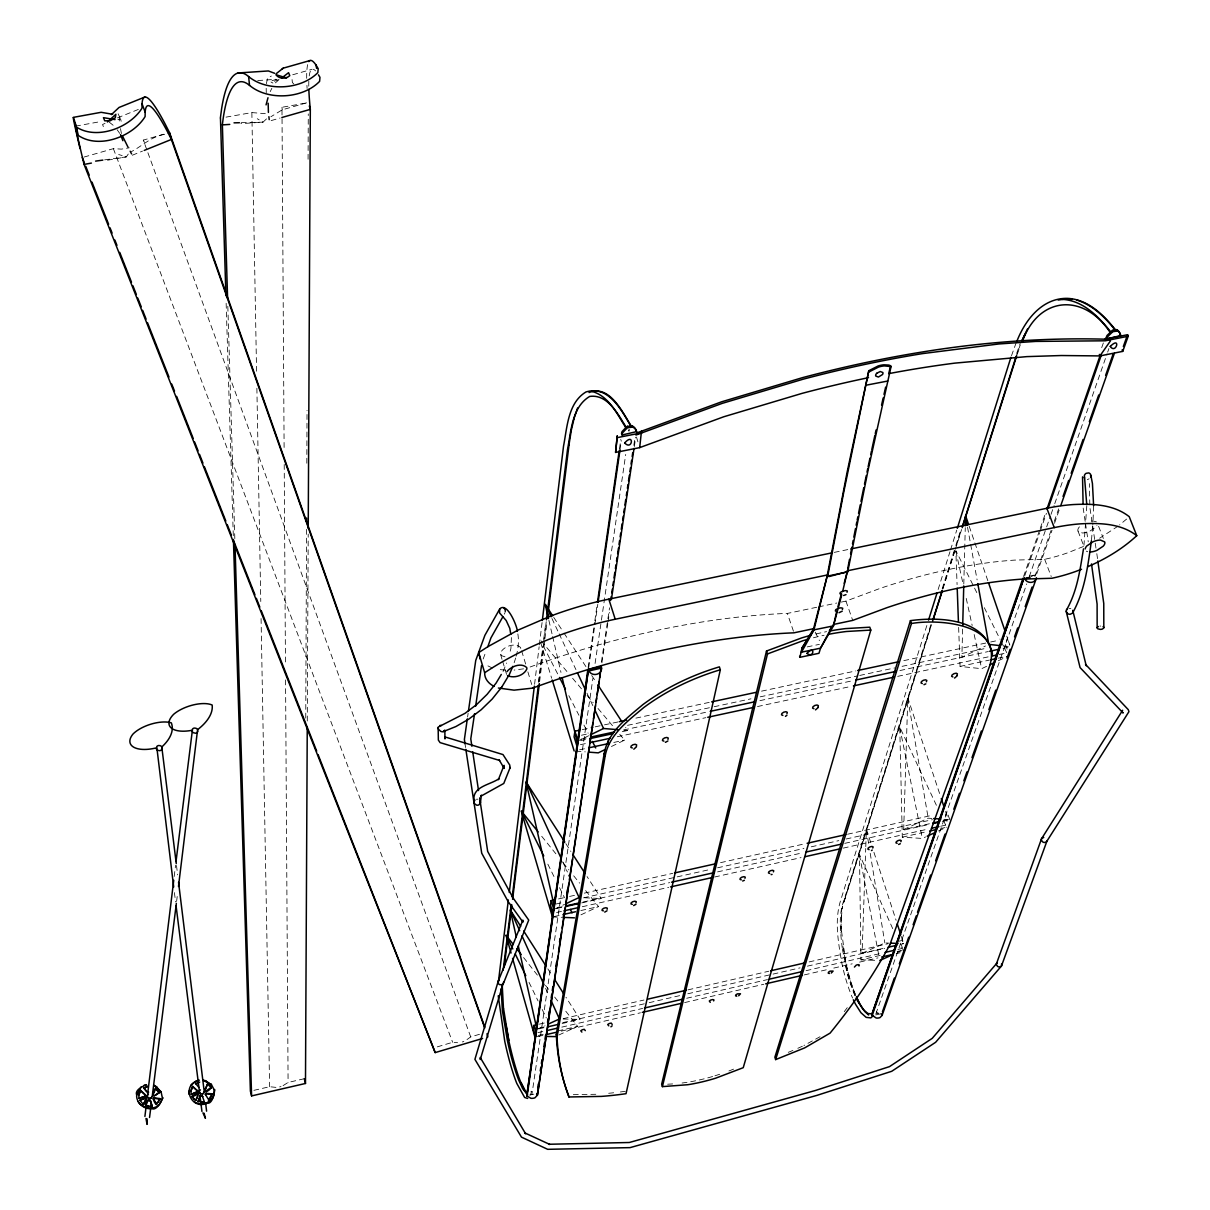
<?xml version="1.0" encoding="UTF-8"?>
<svg xmlns="http://www.w3.org/2000/svg" width="1210" height="1210" viewBox="0 0 1210 1210"><rect width="100%" height="100%" fill="white"/><g stroke="black" fill="none" stroke-linecap="round" stroke-linejoin="round"><path stroke-width="0.75" stroke-dasharray="5 3.75" d="M305.752 718.12L306.538 529.314M306.811 463.233L307.037 410.371M308.081 159.266L308.278 113.967M307.279 721.009L308.202 534.124M962.616 629.064L961.874 657.227L985.454 645.989M963.795 584.006L965.278 527.666M1086.792 505.78L1083.963 545.317M1093.628 506.158L1092.857 524.701M929.416 823.768L903.688 829.531L907.803 697.928L940.699 796.846M882.922 948.443L862.095 953.253L865.725 848.497M865.785 846.622L866.39 829.183L871.034 843.43M511.406 637.549L510.923 648.439L509.334 654.58M1092.721 526.456L1091.405 540.719M841.313 917.588L842.599 906.078M534.578 684.27L539.131 646.76M539.358 644.885L542.095 622.364M174.195 876.509L175.571 865.256M538.45 682.304L542.836 646.7M543.759 639.198L545.846 622.333M538.828 681.638L543.456 644.174M543.683 642.298L546.239 621.698M176.6 901.48L177.295 895.854M539.584 681.699L544.818 640.15M544.939 638.562L547.147 621.395M266.366 83.671L267.667 77.939L271.358 76.064M467.589 717.016L468.119 713.295M588.12 667.542L594.564 622.666M594.836 620.79L596.969 605.832M619.49 448.713L620.836 439.366M588.726 667.542L594.594 626.614M594.866 624.753L597.8 604.289M619.989 449.863L621.32 440.561M530.207 1095.05A25.939 25.561 77.5 0 1 531.069 1094.793L531.916 1094.566L592.9 678.386M595.078 663.458L625.706 454.446M601.43 661.961L609.538 607.798M633.828 445.34L634.947 437.869M601.914 662.777L607.783 623.634M608.055 621.758L609.462 612.442M634.327 446.535L635.719 437.218M119.291 118.172L119.276 120.985M515.702 657.968L513.494 664.744M516.125 656.183C518.485 648.182 519.196 639.5 517.381 631.348M926.845 625.51L841.071 899.06C834.008 919.812 838.318 942.333 841.873 963.357A50.88 12.176 76.7 0 0 852.581 998.084M938.128 589.512L949.971 551.715M950.546 549.915L956.747 530.116M845.079 898.198L841.721 909.224L840.723 932.971M930.853 624.663L844.051 899.892C838.197 915.032 840.451 931.791 842.16 947.475M942.212 588.68L955.265 547.298M955.824 545.498L960.937 529.314M844.988 898.44L931.458 624.587M942.726 588.846L955.885 547.177M956.369 545.649L961.572 529.178M844.126 901.586L931.534 624.768M942.892 588.816L954.811 551.064M955.371 549.264L961.617 529.496M1023.569 576.505L1039.617 530.161M1040.237 528.377L1045.803 512.329M1024.809 575.582L1039.632 532.869M1040.237 531.084L1046.423 513.282M875.843 1013.935L1026.73 583.931M1029.226 576.792L1046.03 528.634M1046.665 526.864L1050.401 516.156M1051.021 514.371L1054.137 505.462M1054.757 503.678L1107.059 353.865M1107.679 352.08L1108.935 348.525M1101.705 347.663L1103.475 342.627M1034.852 576.505L1051.127 530.237M1054.258 521.344L1058.644 508.881M1031.101 576.489L1035.715 574.78L1036.804 576.081L1036.456 574.614L1052.034 530.358M1054.53 523.28L1060.141 507.338M1011.5 355.725L1016.143 342.793M505.13 612.426L504.267 614.151M1016.718 353.199L1020.196 343.564M1016.128 356.375L1020.227 345.062M1017.277 354.167L1020.151 346.211M483.183 658.996L485.77 651.963M503.073 671.52L506.672 662.989M270.208 91.627L271.857 88.315M529.783 1095.186L529.995 1094.853A3.842 3.796 74.5 0 0 531.13 1091.223A3.6 3.554 74 0 0 533.746 1093.946L533.958 1094.158A24.593 24.23 77.4 0 0 532.355 1094.46L531.916 1094.566M128.26 154.048L126.339 156.861L104.287 160.794M1089.121 478.782L1087.321 479.689M164.409 134.37C151.174 136.579 142.508 145.85 131.315 151.689M266.533 118.867L263.024 122.165L240.851 123.662M479.508 1034.293L470.705 1036.909L465.321 1040.782M1126.586 519.075L1119.583 524.943M275.396 82.87L278.345 80.268M306.553 102.85L282.232 109.823L270.874 116.765M304.255 1078.73L288.086 1082.466L282.52 1085.975M1118.131 526.108L1099.633 538.223M820.017 1036.743L803.924 1045.5M576.973 741.412L588.605 735.756M611.443 746.494L624.617 740.112L619.777 734.364M958.638 627.37L960.059 666.423L981.643 668.691L986.649 666.302M998.356 660.751L1008.384 656.002M554.891 908.922L564.571 904.369M802.366 1046.242L794.501 1049.811M580.936 914.836L598.557 906.562L585.534 890.469M903.688 829.531L928.206 818.172L931.851 818.429M936.389 805.285L899.756 727.089L902.297 837.169L922.322 838.439L925.559 836.942M938.536 830.952L946.659 827.201M536.922 1029.317L544.954 1025.626M558.793 1035.019L577.669 1026.352L563.86 1008.777M105.043 123.359L102.563 124.494L104.151 128.683M862.095 953.253L884.843 942.938L888.609 943.074M897.563 952.467L902.403 950.273M279.071 79.467L273.884 81.448M1083.464 546.481L1068.006 552.698A84.912 37.071 -21.2 0 1 1044.653 559.307L1014.766 560.094A255.703 105.104 -19.5 0 0 880.199 588.362L845.941 601.113L838.621 602.656M792.883 1050.477L784.776 1053.728M117.461 117.869L139.392 109.021M132.298 155.228L142.508 151.114M728.919 1070.986L735.786 1068.248M714.944 1075.796L721.962 1073.512M437.294 1046.862L452.646 1042.294L457.592 1042.717M84.019 157.058L113.377 148.664L121.439 149.117L129.258 147.802M470.705 1036.909L143.294 140.118L167.767 133.115M271.161 120.592L280.054 118.035M276.848 79.285L269.785 81.297L272.855 83.051M292.729 74.763L312.15 69.242M876.66 1013.723L877.084 1013.617A24.14 23.262 65.8 0 1 878.626 1013.33L878.415 1013.133A3.539 3.403 64.4 0 1 876.494 1011.862M539.373 1024.144L546.708 1022.45M563.225 1018.639L643.962 1000.02M688.006 989.856L768.758 971.237M809.127 961.92L888.034 943.724M899.045 941.183L902.721 940.336L901.238 944.496L903.764 951.892M253.888 1090.346L269.618 1086.716L276.258 1087.412A17.651 16.335 -4.8 0 0 281.007 1086.535M900.24 944.45L903.704 943.649L899.922 943.513M540.628 1027.744L544.303 1026.897M562.711 1022.647L647.335 1003.105M649.18 1002.682L680.459 995.467M687.809 993.773L800.037 967.864M807.403 966.155L884.676 948.322M538.722 1028.908L544.122 1027.653M562.121 1023.509L580.074 1019.365L565.977 997.267M537.921 1032.644L545.271 1030.95M561.803 1027.124L642.616 1008.444M686.69 998.265L767.503 979.586M806.087 970.677L881.379 953.268M897.911 949.442L901.586 948.595L900.164 945.267M892.693 928.599L859.478 854.517L860.96 959.848L881.712 955.053M897.23 951.468L900.679 950.667M538.284 1035.457L543.668 1034.217M558.007 1030.89L577.669 1026.352M539.161 1036.229L542.851 1035.382M561.258 1031.117L640.438 1012.8M684.633 1002.576L763.812 984.274M804.332 974.897L826.43 969.785M833.796 968.076L852.203 963.826M859.569 962.116L877.991 957.866M896.398 953.601L900.089 952.754M554.21 916.53L561.304 914.941M580.845 910.555L598.557 906.562M1029.12 576.262L1036.456 574.614M558.536 898.924L567.747 896.852M569.592 896.444L575.113 895.203M584.309 893.146L672.684 873.363M720.555 862.654L805.255 843.703M847.605 834.219L932.305 815.268M555.995 904.006L563.346 902.357M583.538 897.835L675.361 877.265M677.207 876.857L710.255 869.446M717.606 867.797L803.909 848.452M811.26 846.818L838.802 840.632M846.153 838.999L932.456 819.654M943.104 820.698L948.247 819.548L945.343 810.821M557.265 907.833L562.801 906.592M583.069 902.055L669.69 882.619M717.606 871.881L802.381 852.868M844.761 843.355L929.537 824.343M942.439 821.439L947.959 820.198M556.676 908.528L562.03 907.318M581.647 902.917L601.219 898.531L587.062 876.569M556.57 912.506L562.075 911.266M582.297 906.729L668.691 887.323M714.641 877.008L801.035 857.603M843.309 848.104L927.858 829.122M940.73 826.233L946.25 824.993M902.297 837.169L927.904 831.421M941.546 828.351L944.949 827.579M582.297 729.615L593.384 727.24M595.229 726.832L602.625 725.244M604.471 724.851L619.263 721.689M635.885 718.12L711.646 701.861M761.544 691.152L855.788 670.93M903.84 660.63L988.842 642.389M990.688 641.996L998.084 640.408M581.466 735.241L588.831 733.653M627.521 725.35L712.282 707.124M714.127 706.731L750.986 698.82M760.198 696.839L857.86 675.861M859.705 675.452L894.704 667.935M902.085 666.347L986.846 648.136M581.269 739.083L588.635 737.495M623.634 729.978L708.349 711.752M759.925 700.65L853.867 680.459M899.907 670.552L988.328 651.54M1003.06 648.363L1008.701 647.153M580.588 740.626L587.848 739.068M622.242 731.672L627.672 730.507L625.615 727.361M580.437 744.679L587.818 743.091M617.327 736.739L705.869 717.666M757.505 706.549L851.583 686.282M897.699 676.36L989.916 656.501M999.142 654.504L1006.523 652.916M960.059 666.423L989.417 660.085M998.038 658.225L1006.659 656.364M579.575 749.822L586.789 748.264M613.818 742.441L624.617 740.112M875.753 1014.918L881.213 1013.738M816.659 607.284L787.362 613.44L794.002 632.815M818.489 606.891L836.791 603.034M807.251 646.896L819.397 644.34M834.295 552.38L849.087 549.31M75.564 126.158L101.065 121.499M225.998 117.143L251.862 112.59L265.323 113.664M284.108 447.458L281.975 107.282L308.323 102.638M523.582 668.843L514.099 670.083M104.635 159.856L126.339 156.861L118.656 154.517M682.062 1083.026L687.083 1082.33A75.171 25.818 -17.4 0 0 713.174 1076.34M117.869 119.487L120.622 119.124L121.741 123.45M257.745 80.571L276.031 79.285M667.648 1084.205L673.909 1083.873M595.804 1094.279L572.663 1094.687M241.274 122.679L263.024 122.165L257.276 118.731M534.699 1036.289L542.216 1036.395M563.149 1019.047L580.074 1019.365M860.96 959.848L877.931 960.422M552.425 916.938L561.637 917.316M584.627 897.775L601.219 898.531M505.236 670.159L497.144 669.281M944.602 819.291L948.247 819.548M576.005 751.138L585.277 751.864M623.952 730.19L627.672 730.507M1003.226 645.989L1010.426 646.775M505.009 656.833L501.484 655.623L500.395 653.158C503.209 646.291 514.961 642.207 520.633 647.531L520.829 648.893M492.425 668.086L484.832 664.366M1086.262 551.14L1087.699 551.76M1096.426 521.858L1093.053 520.981A9.665 4.174 -21.3 0 0 1088.214 521.707M109.233 122.134L114.179 126.082M118.141 113.8L120.622 119.124M293.803 83.974L292.366 82.507L291.912 78.09M1079.426 526.834A11.994 5.173 -21.3 0 0 1078.019 531.114L1082.239 532.975A9.65 4.159 -21.3 0 0 1089.605 531.326L1095.806 527.136A11.994 5.173 -21.3 0 0 1096.941 525.579M541.142 640.892L567.762 672.518M572.602 678.281L582.282 689.776M587.122 695.538L593.172 702.723M598.012 708.47L613.742 727.165M541.717 836.291L557.114 855.319M563.028 862.639L568.957 869.96M573.691 875.813L579.605 883.134M523.582 957.549L537.391 975.109M545.453 985.364L550.051 991.217M554.664 997.07L559.262 1002.924M117.189 129.788L119.699 133.387M553.756 617.402L562.998 631.544M564.026 633.117L586.608 667.663M591.735 675.528L595.849 681.805M565.841 843.642L570.893 851.477M547.843 968.862L551.881 975.184M143.294 140.118L144.504 142.432M543.335 646.064L558.642 675.815M568.836 695.644L578.924 715.261M583.961 725.077L588.166 733.245M976.788 592.613L955.84 550.58L957.08 584.596M984.305 607.692L1000.08 639.334M1000.912 641.013L1006.72 652.659M815.237 632.18L819.442 640.604M547.843 864.182L555.345 879.277M559.519 887.656L564.525 897.714M529.027 982.354L538.072 1000.972M542.186 1009.442L546.3 1017.928M551.942 618.491L558.339 632.134M559.141 633.828L575.93 669.614M586.971 693.164L593.293 706.625M943.497 820.456L945.857 825.522M562.726 861.777L567.399 871.986M854.986 995.648L848.346 977.438L841.978 947.279M545.589 988.283L548.659 995.104M1098.604 526.32L1103.354 538.45M1078.019 531.114L1083.404 544.984M1044.669 559.307L1051.233 576.535M113.377 148.664L452.646 1042.294M1007.128 649.18L1005.268 644.189L1007.31 638.426L1009.805 645.111L1006.765 636.097M949.805 819.79L947.022 811.971L945.312 816.78L946.976 821.454M845.941 601.113L852.717 620.397M969.21 526.305L987.889 580.906M873.938 852.339L896.096 920.296M901.359 936.464L903.114 941.849M540.643 642.54L551.669 678.25M521.646 650.874L525.7 664.214M527.878 671.868L531.719 684.482M500.592 654.504L502.089 659.51M502.604 661.189L506.612 674.53L506.415 673.199M636.475 437.052L638.093 442.452M548.886 620.382L552.229 634.736M552.637 636.536L560.971 672.427M955.87 551.125L963.039 583.87M966.23 598.405L972.174 625.51M974.156 634.509L981.643 668.691M899.771 727.618L922.322 838.439M859.478 855.031L879.11 956.823M120.486 128.593L121.544 134.098M967.546 527.288L977.105 579.892M841.54 931.216L845.82 962.434A50.82 12.221 76.7 0 0 855.788 995.391M842.977 946.613L845.729 962.449A50.638 12.176 76.7 0 0 855.652 995.285M907.787 698.563L928.206 818.172M866.375 829.788L868.75 844.293M870.217 853.353L884.843 942.938M465.003 743.802L465.563 747.508M1095.973 548.115L1089.862 507.383L1089.423 483.637M1085.173 521.359L1083.177 508.094M1085.446 523.219L1088.244 541.808M1096.82 553.666L1097.576 559.171M174.406 892.602L175.586 901.949M176.494 865.498L177.643 874.845M281.975 107.282L282.232 109.823M226.149 303.286L233.303 535.682M227.828 306.266L234.816 538.631M266.185 88.315L266.26 92.641M251.862 112.59L256.565 371.228M256.883 388.213L260.77 601.536M261.073 618.537L269.618 1086.716M841.389 917.407L841.464 931.337M284.214 464.474L285.469 664.789M285.56 679.914L288.086 1082.466M308.777 86.182A213.898 19.209 76.9 0 1 308.852 80.51M309.231 75.943A213.898 19.209 76.9 0 1 315.583 70.921M307.098 88.451A222.761 20.01 76.9 0 1 306.932 85.35M306.69 78.317A222.761 20.01 76.9 0 1 307.824 63.994M463.853 1041.432A17.53 16.29 -22.6 0 1 462.341 1041.946M1069.111 608.418A3.675 3.343 8.2 0 1 1070.88 608.675M476.332 799.281A3.01 2.692 7.1 0 1 477.965 799.281M1099.905 626.114A3.569 1.845 -0.3 0 1 1100.782 626.084M854.895 995.285A48.022 11.525 76.7 0 1 844.777 962.495M530.116 666.997A389.242 158.344 -17.3 0 1 787.408 613.394M628.217 429.731A6.852 5.158 -25.5 0 1 628.837 431.047M629.064 431.002A6.504 4.901 -25.7 0 1 629.623 429.444M815.994 633.995A120.108 50.533 -18.8 0 1 826.581 631.635M813.438 637.776A120.153 50.457 -18.8 0 1 824.071 635.265M847.257 1007.643A1882.715 708.803 -8.3 0 1 843.99 1011.999M625.313 1091.284A175.783 62.194 -17.3 0 1 620.291 1091.965M613.652 1092.766A175.783 62.194 -17.3 0 1 605.454 1093.583"/><path stroke-width="1.5" d="M306.569 521.767L306.584 517.986M233.424 539.463L250.394 1091.148L251.589 1095.912L305.48 1083.464L307.249 726.681M308.232 528.452L310.32 109.369A213.898 19.209 76.9 0 1 308.852 89.404M147.136 1118.902L147.06 1124.377L145.971 1118.479M169.385 132.359L165.271 124.252A225.181 20.872 71.1 0 0 142.054 103.788L141.978 108.204C129.697 128.018 96.392 140.375 76.109 126.853L75.096 122.709A224.637 2.117 75.8 0 0 80.041 148.543M962.706 625.313L963.75 585.882M965.323 525.79L965.595 515.732L968.605 524.535M1022.949 578.289L871.684 1014.963L876.176 1018.003A5.021 3.191 3.1 0 0 880.048 1017.549L882.105 1015.387L881.213 1013.738M503.768 766.081L504.177 768.41L499.17 759.925M509.894 768.168L509.773 765.083L502.982 754.571L444.977 736.935M831.452 627.793L820.546 648.152L818.973 653.294L799.946 657.302L802.033 647.985L813.559 628.807L827.459 574.947L615.224 619.233A174.376 75.685 -17.4 0 0 557.129 636.142C531.765 645.701 507.262 657.711 484.666 672.73C484.393 678.87 488.931 683.968 494.255 686.403M1091.405 540.719C1088.002 565.115 1084.962 590.707 1072.831 612.578M498.263 983.004L508.351 899.968M509.259 892.466L534.351 686.146M542.322 620.488L563.542 446.051C567.172 427.463 567.913 402.854 585.958 391.964C609.053 384.871 621.925 411.203 631.559 427.281M144.913 1116.437L146.047 1107.074M147.423 1095.821L173.741 880.26M176.025 861.52L192.526 729.055A2.768 2.405 6.4 0 1 194.387 728.057L195.899 728.239A3.161 2.753 6.4 0 1 197.593 729.645L178.475 886.491M503.178 970.102L511.27 904.535M512.208 897.049L538.359 685.374M546.466 619.822L567.535 449.364C571.135 431.138 571.922 406.968 589.709 396.426C607.889 393.9 618.038 414.44 626.281 427.387M151.295 1103.822L149.541 1117.495M152.233 1096.336L176.357 903.356M504.222 966.835L511.906 904.929M512.601 899.302L539.358 683.574M547.495 617.917L548.069 613.878M548.417 610.415L569.018 445.038M510.196 767.412L503.768 783.46L480.657 796.316L481.398 795.152L480.37 802.986L478.963 804.816A3.01 2.692 7.1 0 1 476.558 805.119L474.577 803.712A3.569 3.191 7.1 0 1 474.169 801.428C471.325 786.485 490.337 784.957 498.989 778.68L498.58 779.119M220.401 117.854L221.642 108.537A223.154 42.683 81.6 0 1 248.61 76.563C266.987 91.854 301.214 89.706 317.837 72.63L318.2 68.698L315.931 64.916L316.642 68.38M841.646 595.26L833.448 625.888L820.546 648.152L801.489 652.175L802.033 647.985L813.967 629.85L827.459 574.947M467.317 718.876L464.398 739.401L465.003 743.802M468.391 711.419L475.742 660.403L484.892 635.326L499.715 608.963C506.899 601.264 517.139 625.903 517.381 631.348M526.743 1095.852L588.453 669.402L601.355 666.513L537.437 1095.186L534.926 1097.818A4.976 2.541 -3.3 0 1 530.918 1098.302L526.743 1095.852L587.863 669.417M597.513 602.081L619.217 450.589M598.073 602.414L619.989 449.863M527.061 1096.441L588.453 669.402C590.057 676.965 601.733 675.8 601.627 668.041L600.583 666.68L589.149 670.869L601.627 668.041M474.562 713.658L470.781 738.871L471.885 746.252M475.636 706.247L481.535 665.545M574.916 731.203L574.084 736.83L576.746 745.481L577.578 739.87L574.916 731.203L578.607 730.401M615.587 452.419L617.251 435.933L615.587 452.419L639.682 447.624L723.807 416.754L802.018 393.386A567.49 242.423 -18.8 0 1 868.523 377.656M551.17 900.573L550.489 905.246L552.894 913.323L553.575 908.665L551.17 900.573L554.861 899.741M533.867 1025.415L533.262 1029.453L535.486 1037.091L536.091 1033.068L533.867 1025.415L537.527 1024.567M537.739 1087.729L538.299 1083.994M540.25 1070.926L540.809 1067.19M541.369 1063.454L541.929 1059.718M543.88 1046.65L544.439 1042.914M544.999 1039.178L545.559 1035.442M547.51 1022.374L548.069 1018.639M548.629 1014.903L549.189 1011.167M551.155 998.099L551.715 994.363M552.259 990.627L552.819 986.891M555.904 966.351L556.449 962.616M559.534 942.076L560.094 938.34M563.164 917.8L563.724 914.064M566.794 893.524L567.354 889.789M610.642 600.341L611.201 596.606M611.761 592.87L612.32 589.134M612.88 585.398L613.44 581.662M613.999 577.926L614.831 572.33M615.391 568.594L615.951 564.858M616.51 561.122L617.07 557.386M617.629 553.651L618.476 548.054M619.021 544.318L619.58 540.583M620.14 536.847L620.7 533.111M621.259 529.375L622.106 523.779M622.666 520.043L623.211 516.307M623.77 512.571L624.33 508.835M624.889 505.099L625.736 499.503M626.296 495.767L626.856 492.031M627.415 488.295L627.96 484.56M628.519 480.824L629.366 475.227M629.926 471.492L630.486 467.756M631.045 464.02L631.605 460.284M632.149 456.548L632.709 452.812M557.931 956.157L537.437 1095.186M558.491 952.421L561.576 931.866M562.136 928.13L565.221 907.576M565.781 903.84L568.866 883.285M569.426 879.549L572.496 858.994M573.056 855.243L576.141 834.688M576.701 830.952L589.3 746.857M589.86 743.121L592.945 722.567M593.505 718.831L595.471 705.748M596.031 702.012L596.591 698.276M597.15 694.54L599.116 681.457M599.676 677.721L600.236 673.985M600.795 670.249L601.355 666.513M611.413 599.389L634.04 448.396M1083.495 548.856C1079.986 570.016 1077.354 590.858 1066.449 610.112M568.897 445.34L571.226 430.745M639.682 447.624L641.481 431.138M568.216 1094.536A1717.308 552.062 -24.9 0 1 556.298 1034.414L604.213 753.452C607.949 732.035 627.128 717.923 642.737 704.719C665.742 687.613 691.954 675.059 719.375 666.861L720.328 669.765L626.039 1093.689A176.887 62.481 -17.3 0 1 601.325 1096.396L568.942 1096.971L568.231 1094.521M568.927 1096.971A1717.973 551.261 -24.9 0 1 557.039 1036.94L605.106 756.311C608.857 734.894 628.035 720.812 643.659 707.623C666.68 690.517 692.891 677.963 720.328 669.765M585.322 1030.633L584.233 1029.317L582.282 1029.771L580.785 1030.769L581.874 1032.085M607.117 909.285L607.314 908.181L605.968 907.727L603.881 908.196L602.262 909.315L602.066 910.419L603.397 910.873M636.399 746.192L636.641 744.876L635.189 744.271L632.906 744.77L631.121 746.056L630.879 747.387L632.331 747.977M636.505 746.751L633.813 749.187M889.819 944.798A1883.577 707.895 -8.4 0 1 830.075 1033.128L804.695 1047.875L775.64 1059.597L911.463 623.498C938.476 618.794 1002.697 623.498 989.735 665.697L889.849 944.798M827.504 574.175L847.015 472.671L868.81 370.699L878.158 365.964A15.685 8.198 -21.6 0 1 883.935 364.815L889.123 365.102L891.059 366.615L868.19 469.616L847.786 571.559L829.273 576.52M266.064 104.877L268 97.723M847.741 568.609L849.496 559.398M850.554 553.877L851.855 547.162M852.505 543.789L853.156 540.431M612.215 1024.401L611.171 1023.085L609.22 1023.524L607.722 1024.522L608.781 1025.853M636.006 902.781L636.233 901.662L634.902 901.208L632.815 901.677L631.197 902.796L630.985 903.915L632.301 904.369M667.981 739.37L668.238 738.039L666.816 737.45L664.532 737.934L662.732 739.234L662.475 740.565L663.912 741.155M212.007 1093.825C212.582 1097.092 203.809 1108.345 212.007 1093.825L205.791 1093.295L205.534 1094.747L205.791 1093.295M194.492 1102.113C199.408 1105.138 211.417 1104.08 213.701 1095.7C215.607 1077.792 215.183 1104.594 207.288 1103.187C190.439 1110.644 180.547 1084.341 199.348 1080.182M853.821 537.074L855.485 528.604M856.166 525.216L856.831 521.828M199.786 1093.326C202.826 1096.381 196.625 1090.906 200.482 1089.877M200.815 1094.006L203.144 1093.643L204.112 1092.01M1090.739 477.042L1090.588 474.456A3.191 3.04 -45.1 0 0 1088.667 472.913L1086.096 473.337A3.781 3.6 -45.1 0 0 1084.387 475.485L1086.746 504.525M191.301 1094.309L190.847 1091.284L192.617 1086.323L197.563 1090.981L197.351 1092.04L191.301 1094.309L197.109 1091.586L197.321 1090.513M192.617 1086.323L190.847 1091.284M857.164 520.134L857.86 516.731M858.54 513.312L860.265 504.782M860.96 501.363L863.774 487.615M156.529 1104.155L159.962 1098.604L153.746 1097.833C152.233 1102.37 161.384 1109.978 153.231 1098.786M158.45 1102.219L159.962 1098.604M138.091 1101.478C141.041 1107.664 154.759 1111.612 160.159 1103.339C167.267 1086.519 159.054 1112.338 151.779 1108.602C143.43 1109.842 135.853 1101.75 136.7 1095.005C133.584 1087.578 153.201 1083.116 144.081 1085.264M145.261 1094.702L145.155 1096.26L139.089 1098.272L138.772 1095.186L140.572 1090.316L145.261 1094.702L146.244 1099.3L143.446 1104.669L139.831 1100.208L145.487 1097.878L146.244 1099.3M151.492 1097.651C153.262 1098.998 143.551 1097.984 148.437 1094.188M864.5 484.166L866.299 475.515M867.025 472.051L867.751 468.588M141.162 1086.882L136.7 1095.005M140.572 1090.316L138.772 1095.186M868.115 466.833L869.975 458.121M870.716 454.627L871.457 451.133M197.911 730.991L197.442 732.231A2.768 2.405 6.4 0 1 195.581 733.23L193.373 732.716A3.161 2.753 6.4 0 1 192.103 730.976L192.042 730.295A28.45 12.902 -19.1 0 1 173.786 714.172A24.85 10.829 -18.2 0 1 212.143 705.022A58.927 28.964 -14.6 0 1 197.608 729.645M871.835 449.379L874.891 435.313M173.696 886.991L156.725 746.615A2.768 2.435 -7 0 1 158.586 745.526L160.098 745.632A3.146 2.783 -7 0 1 161.792 746.978L176.267 863.622M875.269 433.558L876.04 430.004M868.81 370.699L843.975 491.003L827.579 576.973L827.186 575.99M881.561 405.108L883.164 397.969M883.981 394.369L885.629 387.155M571.105 431.062L574.1 418.312M888.942 372.74L890.62 365.526M810.67 635.356A120.108 50.533 -18.8 0 0 801.761 637.882L766.505 651.025L661.658 1084.221L662.399 1086.625L687.824 1084.72A75.201 25.788 -17.4 0 0 715.685 1078.186L743.242 1067.689L870.807 630.077L869.793 627.203L845.518 628.595A120.108 50.533 -18.8 0 0 830.075 630.955M662.399 1086.625L767.488 653.929L766.505 651.025M713.688 1000.897L713.945 999.929L712.766 999.566L710.845 1000.004L709.317 1001.003L710.255 1002.349M744.967 878.263L745.254 877.144L743.999 876.675L741.942 877.144L740.293 878.263L740.006 879.383L741.261 879.836M786.954 713.658L787.286 712.312L785.94 711.707L783.702 712.191L781.872 713.492L781.524 714.823L782.87 715.428M801.489 652.175L813.967 629.85L833.448 625.888L836.549 611.988M837.97 606.603L841.328 594.049M844.187 583.296L847.544 570.757L1054.258 527.605A113.967 48.324 -20.7 0 1 1080.575 523.839C1099.678 522.826 1121.02 523.37 1136.75 535.682C1122.487 548.917 1105.547 559.035 1087.714 566.719M842.614 591.66L847.544 570.757M842.387 609.477L842.72 608.237L840.905 607.798L837.985 608.418L835.702 609.719L835.369 610.959L837.199 611.398M847.03 592.25L847.363 591.009L845.533 590.556L842.599 591.161L840.284 592.492L839.952 593.747L841.782 594.186M773.417 871.866L773.719 870.731L772.494 870.262L770.437 870.731L768.773 871.85L768.471 872.97L769.711 873.438M817.99 706.942L818.353 705.611L817.022 704.991L814.784 705.475L812.954 706.776L812.591 708.122L813.922 708.727M818.262 707.472L815.51 709.892M992.503 654.202C984.985 618.37 939.61 616.722 910.434 620.639L774.869 1057.222L775.64 1059.597M928.539 620.11L936.994 593.112M957.307 528.316L1010.925 357.343M932.592 620.987L942.257 590.389M962.616 525.851L1016.128 356.375M933.243 619.369L942.318 590.616M962.192 527.696L1016.702 355.755M872.788 848.044L873.151 846.924L871.971 846.44L869.945 846.894L868.251 848.013L867.888 849.148L869.067 849.632M926.376 681.774L926.815 680.428L925.559 679.808L923.351 680.277L921.476 681.578L921.037 682.939L922.292 683.544M854.426 967.062L856.317 965.066L858.208 964.627L859.312 965.02L858.979 966.003M900.845 841.736L901.223 840.602L900.074 840.118L898.047 840.572L896.338 841.706L895.96 842.841L897.124 843.309M956.959 675.18L957.413 673.819L956.187 673.199L953.979 673.667L952.088 674.968L951.635 676.33L952.875 676.95M957.352 675.664L954.554 678.069M573.964 418.645L577.593 407.967M1047.028 508.775L1100.132 355.483M872.107 1015.689L1023.569 579.151L871.684 1014.963M1048.268 507.943L1101.372 354.848M1063.03 496.418L1068.672 480.4M1071.168 473.291L1083.071 439.472M1089.333 421.67L1098.725 394.974M1105.607 375.402L1113.124 354.046M882.423 1011.847L894.326 978.073M899.332 963.856L908.725 937.19M913.111 924.758L916.242 915.864M917.482 912.31L930.641 874.981M935.648 860.764L945.04 834.098M953.798 809.218L959.439 793.231M963.826 780.783L966.956 771.904M971.963 757.672L981.355 731.021M988.857 709.695L995.754 690.139M1007.022 658.149L1010.153 649.256M1014.54 636.823L1017.671 627.93M1025.172 606.603L1032.07 587.047M1060.777 505.568L1114.395 353.32M882.105 1015.387L1036.486 577.866C1034.913 584.354 1025.551 583.628 1024.189 577.367M904.263 950.516L905.261 947.748M996.571 963.447L1041.538 838.772L1122.638 710.255M499.715 608.963L499.564 612.941L506.188 620.518L509.788 628.338L510.802 634.282M1123.334 346.499L1127.584 334.716L1104.669 339.269M888.609 373.663A567.49 242.423 -18.8 0 1 954.887 363.121L1026.882 356.617L1061.246 355.528L1099.95 355.921L1122.729 351.384L1128.204 336.244L1127.584 334.716M1001.517 965.852L1046.892 841.207L1128.945 711.661L1128.249 709.62L1085.536 664.396L1086.217 665.742L1072.771 610.324M480.143 659.117L478.691 652.629L487.842 646.7L490.927 637.912L502.936 616.646M474.169 801.428L474.94 800.067M498.339 779.724L504.071 765.325M200.331 1096.275L198.122 1101.735L200.089 1095.821L202.63 1096.487L200.089 1095.821M145.76 1105.456C154.184 1107.362 139.664 1107.649 148.013 1100.102L150.312 1100.419L152.248 1106.5L150.312 1100.419M145.881 1105.955L148.013 1100.102M512.813 666.347L509.425 674.363L501.802 686.993M1097.833 561.001L1103.762 603.457L1103.807 627.793L1102.628 628.943A3.569 1.845 -0.3 0 1 1100.177 629.381L1097.909 628.852A3.01 1.543 -0.3 0 1 1097.152 627.657L1097.107 604.077L1091.496 563.951M1097.152 627.657L1098.332 626.508M444.766 730.114L443.268 731.611A4.129 3.086 46.6 0 1 440.742 731.339L438.655 729.448A3.297 2.465 46.6 0 1 438.232 727.044L465.048 713.325L476.619 704.553L487.086 694.358L496.085 683.106L501.288 674.454M1016.899 341.205C1025.278 319.833 1042.203 297.857 1067.462 298.371C1087.775 299.248 1103.429 314.645 1115.348 329.68M1022.147 340.237L1027.441 329.075M1022.042 340.539L1025.067 334.172M1022.374 341.538C1038.377 296.253 1083.313 292.608 1109.646 331.706M197.759 1096.411L195.687 1100.54L198.198 1094.581L197.351 1092.04M207.651 1083.767L205.155 1089.696L207.651 1083.767C219.328 1088.002 196.353 1096.593 211.145 1087.578M143.325 1104.17L146.123 1098.801M152.883 1093.734C153.761 1097.485 152.747 1089.121 155.666 1088.38L159.266 1092.827L155.666 1088.38M153.004 1094.233L155.772 1088.879M153.352 1099.285L153.746 1097.833M829.425 630.607L831.27 627.642M1110.462 340.857L1099.95 355.921L1099.346 354.394M506.914 671.701C511.074 666.317 521.207 662.354 526.713 667.542L526.894 668.873C523.975 675.634 514.008 678.644 507.489 675.619M501.681 687.159L492.198 699.032L481.141 709.786L468.799 719.133L455.822 726.575L443.268 731.611M997.373 962.6L932.26 1038.331L889.486 1066.63L815.389 1090.497L629.291 1142.497L548.795 1144.267L549.794 1144.448L524.822 1132.908L525.639 1133.8L480.234 1057.51L480.264 1059.506L503.647 981.945M1001.457 964.083L1001.653 964.688A2.435 2.087 32.1 0 1 1001.199 966.336L935.617 1042.294L891.725 1071.289L816.871 1095.398L630.062 1147.624L547.676 1149.318L521.48 1137.128L474.91 1059.355L498.187 981.325L522.856 920.144L522.947 922.111L508.094 901.526L481.716 853.201L465.85 749.368M202.63 1093.946L203.537 1093.22M196.08 1081.12L190.908 1085.264M612.139 1025.838L610.899 1026.836M873.363 1015.523L870.867 1017.897L866.163 1017.368L860.945 1012.725L855.576 1004.315A50.88 12.176 76.7 0 1 853.322 999.762M635.946 904.278L633.647 905.564M310.153 60.5L283.155 68.183L276.319 73.598M607.027 910.782L604.728 912.083M786.923 715.231L785.472 716.38M281.96 69.257L283.155 68.183M667.905 740.959L665.409 742.35M111.411 114.617L119.034 107.463L144.852 97.042M1067.492 608.948L1066.872 609.462A3.01 2.738 8.2 0 0 1066.252 611.61L1080.091 667.602L1123.122 712.992L1122.683 712.372M1001.199 966.336L999.49 967.002A2.934 2.496 32.1 0 1 997.509 966.291L996.435 964.627A2.435 2.087 32.1 0 1 996.904 962.978M842.236 611.171L838.999 612.714M107.433 121.998L115.873 114.3L115.298 117.809L110.186 120.788L104.741 120.803L103.425 117.657L115.056 119.608M925.816 683.877L923.956 684.694M869.234 371.803L878.581 367.053A15.685 8.198 -21.6 0 1 884.374 365.904L891.059 366.615M744.362 880.305L742.668 881.016M871.472 850.569L872.244 850.055M900.316 843.748L898.622 844.459M281.552 78.121L288.57 72.691L289.765 75.655C286.226 79.104 278.845 79.149 275.94 74.702L286.619 77.939M738.675 995.754L740.475 993.788L737.389 993.864L735.846 994.862L735.589 995.83L736.754 996.208M831.24 973.067L833.115 971.085L830.105 971.131L828.547 972.144L828.23 973.112L829.349 973.505M154.003 1096.184L159.145 1092.328M155.319 1095.352L157.95 1093.674M589.043 392.539C609.84 384.054 622.772 412.897 631.786 426.918M196.958 1082.859L195.99 1084.039L199.695 1082.058M487.842 646.7L517.895 630.153L550.898 615.981A173.907 76.366 -17.4 0 1 608.827 599.147L832.45 552.758M846.002 594.624L843.612 595.502M148.195 1098.014L149.48 1098.983L151.084 1098.06M143.839 1088.214L147.696 1086.353L143.839 1088.214L146.728 1091.722M590.253 734.954L603.548 728.496L618.386 729.721M604.849 749.671L598.254 752.862L588.983 752.151M632.074 425.905L626.795 426.586L622.076 431.562A11.707 7.411 -22 0 0 621.592 433.77L622.121 434.98L636.566 431.622L636.067 430.397A14.822 9.377 -21.9 0 0 632.119 425.859M636.067 430.397L636.566 431.622A14.822 9.377 -21.9 0 0 632.648 427.07L627.324 427.795L622.606 432.772A11.707 7.396 -22 0 0 622.121 434.98L621.637 433.755M989.992 664.729L993.334 663.14M1117.072 329.906L1112.141 330.527L1107.059 335.473A11.54 6.897 -27.8 0 0 1106.273 337.666L1106.923 338.815L1120.641 335.624L1120.006 334.474L1120.641 335.624A14.611 8.742 -27.7 0 0 1117.783 331.011L1112.807 331.676L1107.71 336.622A11.54 6.897 -27.8 0 0 1106.923 338.815L1106.258 337.681M566.189 903.598L579.091 897.517L568.957 875.39M927.193 836.186L935.3 832.45M548.16 1024.144L559.398 1018.971L550.958 1000.216M197.185 1092.66L197.805 1094.142C184.056 1101.145 198.062 1091.405 198.198 1094.581M879.821 960.498L892.723 954.66M767.488 653.929L802.759 640.786A120.153 50.457 -18.8 0 1 808.098 639.228M145.608 1098.378L139.831 1100.208M144.202 150.433L171.396 139.452L169.521 132.616L484.666 1026.851M637.11 432.817L721.689 401.78L802.578 377.626A584.566 250.53 -18.9 0 1 960.664 346.468C1010.123 340.328 1060.021 337.711 1109.842 339.329M635.931 435.055L722.234 403.369L803.153 379.199A584.521 250.304 -18.9 0 1 922.64 353.592L998.976 343.958L1035.654 341.417L1105.274 340.796L1128.204 336.244M1081.543 569.26L1075.297 571.619A85.139 36.739 -21.1 0 1 1051.898 578.259L1021.951 579.136A256.354 104.151 -19.4 0 0 887.066 607.632L852.717 620.397L833.191 624.526M1028.016 577.639L1024.946 578.773L1030.028 577.624M91.415 163.093L84.065 164.409L435.192 1052.594L482.608 1038.452M197.88 1101.282L204.475 1102.007M281.839 117.521L310.32 109.369L309.321 105.996M148.482 1106.167L152.127 1106M143.718 1087.714L147.559 1092.388L148.694 1092.116M647.637 999.173L686.176 990.279M770.588 970.813L805.452 962.767M888.11 947.248L896.776 945.252M547.722 1026.836L558.521 1024.341M547.101 1030.527L558.128 1027.971M644.446 1008.021L683.015 999.112M769.348 979.162L802.411 971.524M885.054 952.421L894.235 950.304M546.527 1034.535L557.583 1031.979M642.283 1012.377L680.958 1003.438M765.658 983.836L802.487 975.321M881.666 957.004L892.723 954.448M563.089 914.533L575.521 911.75M771.133 874.618L772.071 874.406M674.53 872.954L715.034 863.895M807.1 843.279L845.76 834.628M932.834 822.997L939.686 821.469M566.477 905.776L579.378 902.872M671.535 882.211L713.915 872.697M806.057 852.037L841.071 844.187M933.228 823.511L938.748 822.271M565.599 906.517L578.093 903.719M563.92 910.843L578.622 907.545M670.537 886.915L712.811 877.416M804.71 856.771L839.634 848.936M931.534 828.29L938.899 826.642M929.613 831.028L936.434 829.5M619.263 721.689L626.644 720.101M711.646 701.861L756.008 692.347M857.633 670.537L898.289 661.825M590.48 737.102L614.423 731.944M710.194 711.359L754.405 701.845M855.712 680.065L896.232 671.338M989.644 651.252L999.369 649.165M589.663 738.675L613.198 733.608M589.663 742.698L609.946 738.327M707.714 717.273L753.83 707.351M853.428 685.889L894.009 677.146M991.761 656.092L997.297 654.913M991.141 659.707L996.314 658.603M588.605 747.886L608.433 743.606M813.619 628.671L794.002 632.815A390.225 156.876 -17.3 0 0 532.778 688.067M850.933 548.932L1046.832 508.276A113.664 48.763 -20.7 0 1 1073.089 504.57C1092.207 503.587 1113.563 504.267 1129.233 516.685L1136.75 535.682M827.837 576.036L847.923 571.846M617.765 437.536L642.011 432.726M536.605 1094.566L536.907 1093.326M887.716 381.044L866.254 385.173L865.8 384.084M73.25 117.385L101.141 112.303L112.651 114.284M532.808 688.097L514.053 690.154L498.384 688.021M1058.206 300.05L1067.28 298.749L1072.015 299.399M95.605 161.111L102.835 160.113M1043.746 837.471L1041.886 838.243A2.617 2.284 25.8 0 0 1041.386 840.027L1042.551 841.797A3.116 2.723 25.8 0 0 1044.684 842.508L1046.544 841.736A2.617 2.284 25.8 0 0 1047.058 840.602M238.083 72.963L268.393 70.951L274.685 73.311M229.764 124.403L222.368 124.902L227.601 298.704M234.029 122.845L239.459 122.724M870.807 630.077L846.531 631.484A120.153 50.457 -18.8 0 0 829.334 634.176M148.119 1100.601L150.433 1100.918M545.967 1036.456L555.36 1036.592M890.5 943.15L898.047 943.437M563.482 917.392L574.538 917.846M933.666 818.55L940.957 819.049M206.033 1093.764L212.234 1094.279M872.183 1013.95L867.751 1013.466L862.821 1009.095L857.724 1001.169A48.022 11.525 76.7 0 1 856.317 998.386M999.626 645.58L988.827 644.385L977.786 583.568M153.867 1098.332L160.083 1099.103M1062.002 299.354C1082.92 300.292 1098.665 316.596 1110.825 332.009A30.719 22.022 -33.7 0 0 1112.565 331.782M205.957 1080.787L202.72 1080.076L211.463 1084.689L206.199 1081.241M527.696 1098.438L524.641 1097.485L516.821 1083.464A51.879 7.532 77.2 0 1 504.752 1041.281L498.233 995.785M591.675 391.314C609.114 395.957 617.251 414.501 626.251 428.31M1076.734 300.035C1092.706 304.996 1104.987 317.202 1115.106 330.027M156.861 1086.882L153.972 1085.34L161.127 1092.07L156.982 1087.382M499.685 760.485L440.092 742.622L438.353 740.096L438.156 727.815M207.893 1084.221L211.387 1088.032M195.445 1100.087L193.434 1098.378L195.687 1100.54M868.659 1015.024L864.757 1011.56L859.387 1003.196A50.638 12.176 76.7 0 1 856.408 997.01M192.859 1086.777L197.563 1090.981M140.693 1090.815L145.381 1095.201M248.595 76.517L249.547 85.381C268.076 100.959 302.878 98.781 319.606 81.372L319.969 77.349L318.472 74.854M503.889 607.843L504.933 609.401M195.733 1083.585L198.879 1087.442M538.163 831.89L521.223 810.942L552.425 916.938M513.221 944.375L505.977 935.148L511.059 953.041M516.67 948.761L521.283 954.614M526.925 1093.9L520.935 1082.466M527.666 1094.99L522.69 1088.697L518.803 1080.318A48.96 7.139 77.2 0 1 507.383 1040.479L502.392 1010.577L501.121 988.676M211.221 1084.221L214.291 1090.044M204.913 1089.242L206.169 1091.617M191.936 1096.26L193.676 1098.831M147.257 1096.441L147.726 1097.606M552.728 615.83L545.15 604.229L548.478 618.582M597.891 684.951L621.501 721.069M564.828 842.069L526.048 781.917L553.651 903.447M572.92 854.623L585.05 873.438M520.663 926.27L510.257 909.965L516.292 936.963M523.673 931.004L545.831 965.716M554.891 979.918L563.951 994.121M205.292 1094.294L208.846 1099.981M1115.983 329.438L1116.649 330.587M1112.943 330.149L1113.608 331.298M188.79 1091.178L189.032 1094.233M200.588 1101.871L203.431 1101.781M130.166 151.22L131.588 153.897M199.242 1092.267L200.043 1093.779M203.93 1092.131L203.809 1092.706M559.489 677.464L565.433 689.034M592.371 741.428L595.728 747.962M521.586 811.396L543.744 855.939M570.364 909.451L572.043 912.809M122.361 135.762L128.124 147.378M506.324 935.587L512.813 948.958M515.233 953.964L525.79 975.683M545.544 604.834L551.14 616.782M577.503 672.972L585.398 689.791M594.866 709.983L603.548 728.496M524.883 1091.163L520.769 1082.33A51.622 7.562 77.2 0 1 508.729 1040.343L503.572 1008.701M526.411 782.477L561.168 858.374M202.947 1112.852L205.428 1118.297L204.112 1113.23M510.59 910.48L519.68 930.702M521.964 935.769L544.046 984.879M630.803 425.451L631.333 426.661M627.612 426.192L628.141 427.402M1122.124 349.856L1122.729 351.384M82.28 157.542L84.367 162.821M85.759 166.33L89.222 175.102M91.99 182.135L108.643 224.273M110.019 227.782L112.106 233.061M114.874 240.079L116.962 245.343M119.729 252.376L131.527 282.232M132.903 285.741L136.382 294.514M137.758 298.038L141.237 306.811M142.614 310.32L146.092 319.107M147.469 322.616L168.976 377.051M171.744 384.084L174.527 391.102M176.6 396.366L193.237 438.519M194.629 442.028L198.092 450.816M199.484 454.325L202.947 463.097M204.339 466.621L225.831 521.056M227.223 524.565L231.382 535.107M233.47 540.371L254.962 594.806M256.354 598.33L259.817 607.102M261.209 610.611L316.687 751.107M318.079 754.616L435.192 1052.594M1046.832 508.276L1054.258 527.605M120.531 134.597L122.875 140.693M142.039 103.757L145.17 112.167L145.109 116.584C132.782 136.775 98.887 149.344 78.378 135.49L75.096 122.709M847.393 570.455L847.786 571.559M161.006 1091.571L162.397 1098.014M153.519 1094.657L153.882 1095.685M910.434 620.639L911.463 623.498M799.583 656.243L799.946 657.302M171.396 139.452L484.741 1027.986M988.494 582.691L1004.95 630.758M1084.266 477.254L1084.538 478.071M1066.252 611.61L1067.613 613.591A3.675 3.343 8.2 0 0 1070.154 614.272L1072.393 613.228A3.01 2.738 8.3 0 0 1073.028 611.08M941.274 798.6L944.178 807.327M202.388 1096.033L204.233 1101.554M897.26 923.895L900.769 934.664M608.827 599.162L615.224 619.233M607.783 741.125L608.675 743.999M604.213 753.452L605.106 756.311M552.229 680.035L574.16 750.986M478.691 652.629L484.666 672.73M556.267 1034.429L557.008 1036.955M512.571 958.396L534.699 1036.289M486.98 1033.764L487.872 1036.894M304.255 1078.73L305.48 1083.464M139.089 1098.272L145.155 1096.26M147.136 1095.942L147.499 1097.591M562.226 677.872L576.973 741.412M151.991 1097.077L151.885 1096.578M518.303 945.963L536.514 1027.502M1090.86 475.273L1092.433 483.501L1093.628 505.75M505.795 1024.189L508.85 1040.328M965.565 516.413L967.213 525.473M444.811 738.055L444.962 738.886L444.856 730.931M472.717 751.788L478.525 790.538M479.644 797.919L487.675 851.432L513.252 898.213L528.725 920.084L503.496 983.261A3.176 2.753 19.7 0 1 502.014 984.653L499.851 984.668A2.647 2.299 19.7 0 1 498.263 983.291L498.187 981.325A3.176 2.753 19.7 0 1 499.034 980.266M176.055 905.7L199.59 1092.736M200.058 1096.472L201.934 1111.43M178.551 882.332L204.248 1091.874M205.624 1103.097L206.592 1111.173M268.892 116.689L269.21 119.624M503.481 1008.837L502.241 985.515M162.034 747.629L161.611 749.595A2.768 2.435 -7 0 1 159.75 750.699L157.542 750.276A3.161 2.798 -7 0 1 156.287 748.597M505.205 610.385L505.266 611.413M957.216 588.317L958.426 621.789M220.462 118.126L225.922 295.724M234.982 544.288L251.589 1095.912M268.166 103.243L268.408 112.439M1082.542 476.876L1083.101 504.419M502.15 985.742L502.271 995.074M161.792 746.978A58.791 28.768 -14 0 0 171.306 722.839A24.82 10.92 -18 0 0 133.024 734.016A28.405 13.038 -18.8 0 0 156.241 747.901M222.353 124.857A214.246 40.989 81.6 0 1 249.547 85.441M308.837 61.619A222.761 20.01 76.9 0 1 315.931 64.947M84.05 164.348A215.667 2.042 75.8 0 1 77.395 131.436M145.185 112.212A216.212 20.041 71.1 0 1 171.381 139.407M479.946 800.687A3.569 3.191 7.1 0 1 480.37 802.986M439.729 725.546A4.129 3.086 46.6 0 1 441.393 725.531M1103.051 626.598A3.01 1.543 -0.3 0 1 1103.807 627.793M1117.117 329.861A14.596 8.742 -27.7 0 1 1119.749 333.325M1119.855 333.899A14.596 8.742 -27.7 0 1 1119.9 334.505M859.523 1003.347A50.82 12.221 76.7 0 1 856.529 997.131M1085.234 548.932A12.024 5.127 -21.2 0 1 1086.837 545.922L1093.099 541.732A9.68 4.129 -21.2 0 1 1100.51 540.068L1104.7 541.914A12.024 5.127 -21.2 0 1 1103.248 546.164L1097.001 550.338A9.68 4.129 -21.2 0 1 1089.635 552.002M626.462 427.947A31.158 23.61 -25.9 0 1 625.842 428.022M624.663 442.981C632.664 451.179 634.494 431.773 624.663 442.981M806.964 653.4C814.164 659.027 815.359 644.174 806.964 653.4M1110.251 346.438C1116.104 354.802 1121.262 335.382 1110.251 346.438M876.705 373.3L876.131 374.011A5.627 2.949 -21.6 0 0 875.783 376.068L878.399 377.051L882.498 374.555A5.627 2.949 -21.5 0 0 882.846 372.498L880.23 371.515L876.705 373.3M813.604 628.777L813.967 629.85L813.604 628.777"/></g></svg>
